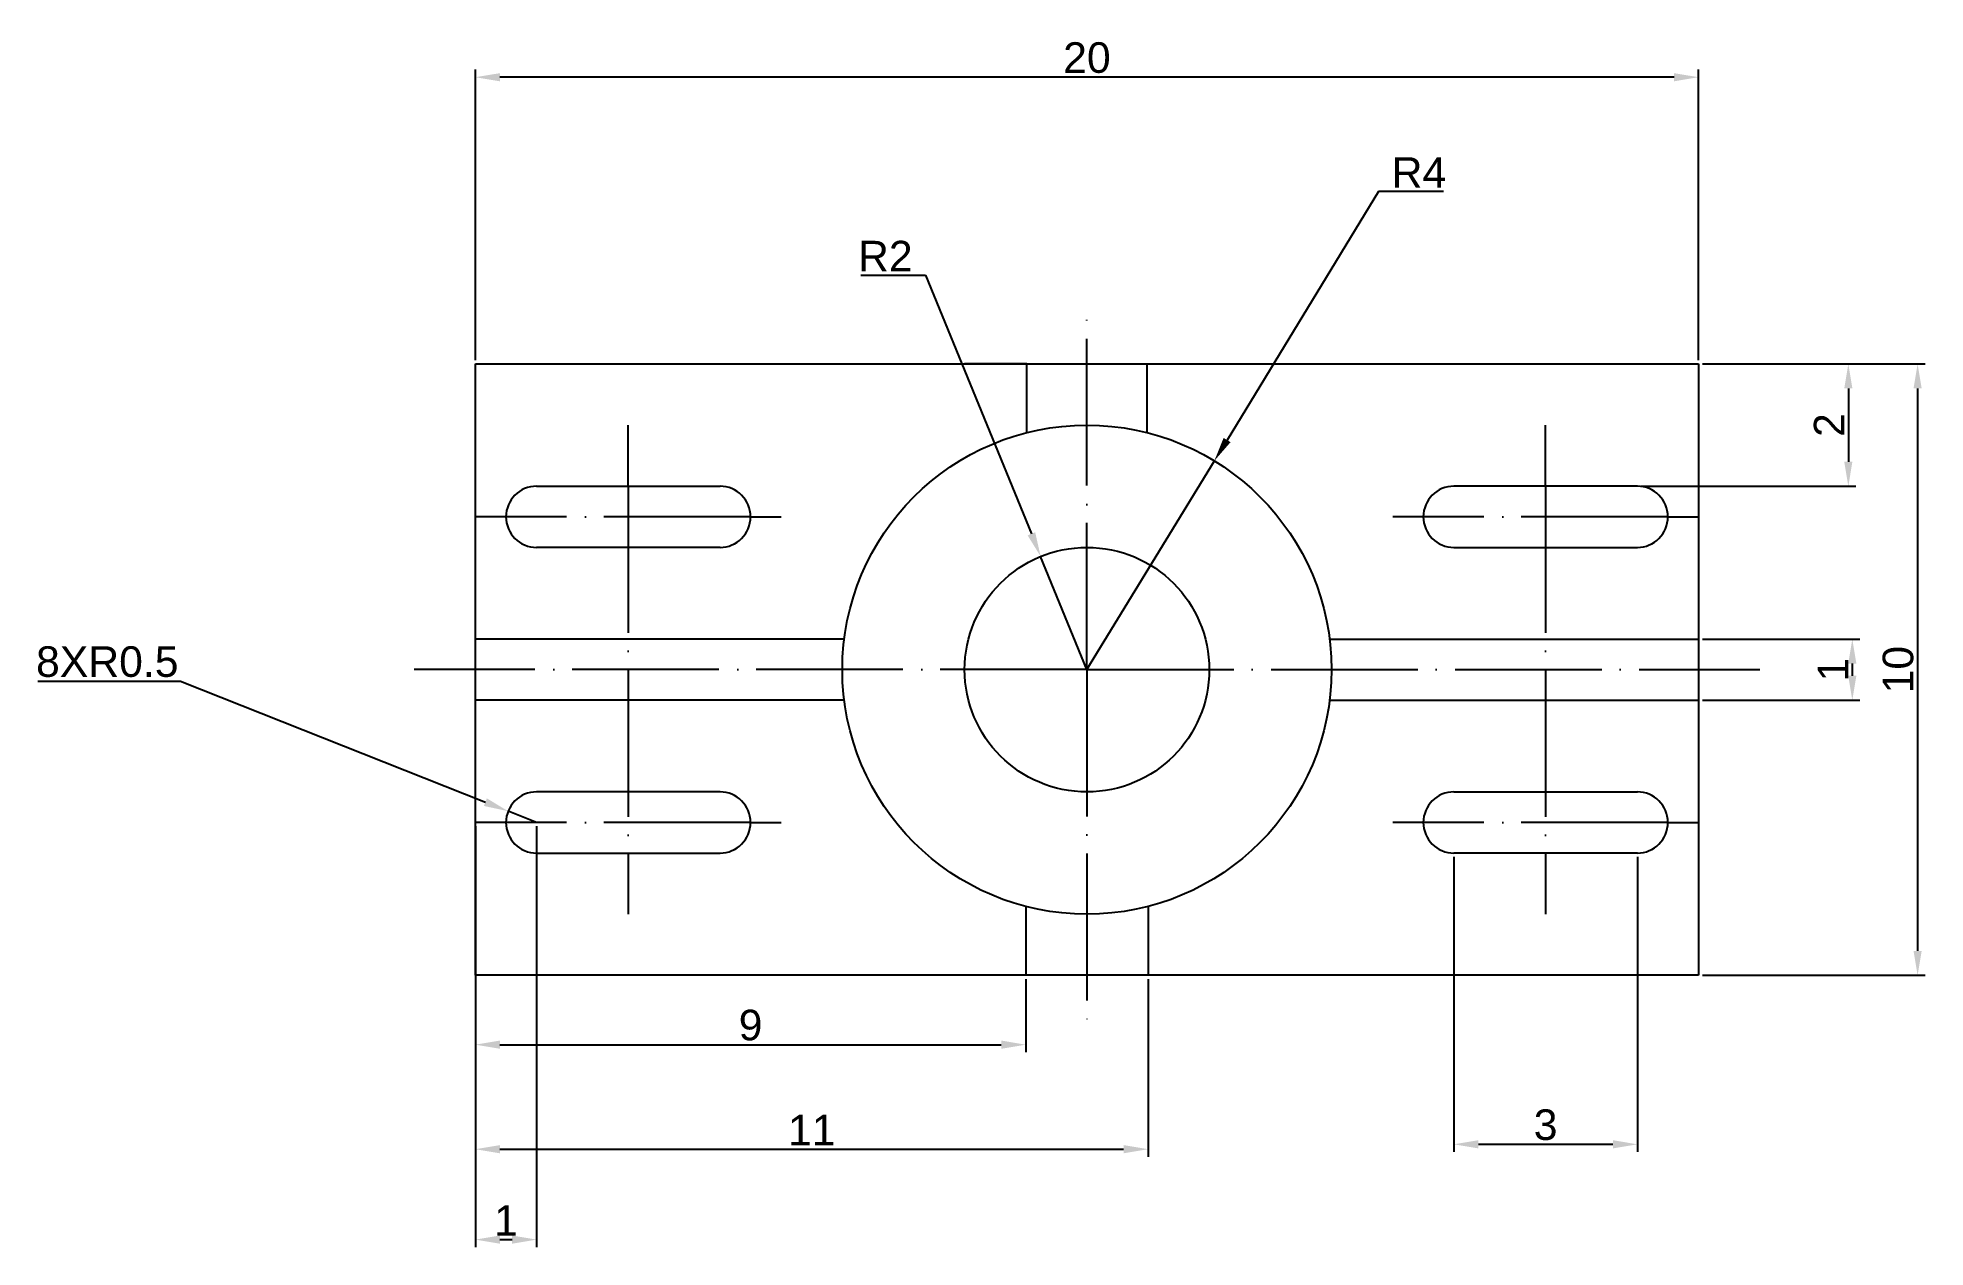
# Model space of a CAD drawing. Header units: millimetres. Extents: x -94 to 215, y 64 to 261.
import ezdxf

# ---------------------------------------------------------------- set-up
doc = ezdxf.new("R2010")
doc.units = ezdxf.units.MM
doc.linetypes.add('ACAD_ISO04W100', pattern=[30, 24, -3, 0, -3])
for name, color, linetype in [('Centre', 40, 'ACAD_ISO04W100'), ('Dimensions', 6, 'Continuous'), ('object', 7, 'Continuous')]:
    doc.layers.add(name, color=color, linetype=linetype)
doc.styles.get("Standard").update_dxf_attribs({"font": 'arial.ttf'})
doc.dimstyles.new('ISO-25', dxfattribs={"dimtxt": 5, "dimasz": 4, "dimexe": 1.25, "dimexo": 0.625, "dimtad": 1, "dimtoh": 1, "dimdsep": 46, "dimtxsty": 'Standard', "dimcen": 2.5, "dimadec": 0, "dimazin": 0, "dimtfac": 1, "dimtmove": 0, "dimatfit": 3, "dimfxl": 1, "dimarcsym": 0})

# ---------------------------------------------------------------- blocks, each defined once
blk = doc.blocks.new('*D1')
at = {"layer": 'Defpoints', "color": 0, "transparency": 16777216}
for p in [(70.42, 176.53), (77.99, 158.02)]:
    blk.add_point(p, dxfattribs=at)
at = {"layer": 'Dimensions', "color": 0, "lineweight": -2, "transparency": 16777216}
for p, q in [((41.02, 222.53), (51.61, 222.53)), ((51.61, 222.53), (68.91, 180.23)), ((77.99, 158.02), (70.42, 176.53))]:
    blk.add_line(p, q, dxfattribs=at)
at = {"layer": 'Dimensions', "color": 0, "transparency": 16777216}
blk.add_solid([(69.53, 180.48), (68.29, 179.98), (70.42, 176.53)], dxfattribs=at)
at = {"layer": 'Dimensions', "color": 0, "transparency": 16777216, "insert": (45.02, 234), "char_height": 5, "attachment_point": 5}
blk.add_mtext('\\P\\PR2', dxfattribs=at)
blk = doc.blocks.new('*D2')
at = {"layer": 'Defpoints', "color": 0, "transparency": 16777216}
for p in [(-22.01, 254.93), (-22.01, 208.02), (177.99, 208.02)]:
    blk.add_point(p, dxfattribs=at)
at = {"layer": 'Dimensions', "color": 0, "lineweight": -2, "transparency": 16777216}
for p, q in [((-22.01, 208.64), (-22.01, 256.18)), ((177.99, 208.64), (177.99, 256.18)), ((173.99, 254.93), (-18.01, 254.93))]:
    blk.add_line(p, q, dxfattribs=at)
at = {"layer": 'Dimensions', "color": 0, "transparency": 16777216}
for points in [[(-18.01, 255.59), (-18.01, 254.26), (-22.01, 254.93)], [(173.99, 255.59), (173.99, 254.26), (177.99, 254.93)]]:
    blk.add_solid(points, dxfattribs=at)
at = {"layer": 'Dimensions', "color": 0, "transparency": 16777216, "insert": (77.99, 258.11), "char_height": 5, "attachment_point": 5}
blk.add_mtext('20', dxfattribs=at)
blk = doc.blocks.new('*D3')
at = {"layer": 'Defpoints', "color": 0, "transparency": 16777216}
for p in [(177.99, 208.02), (167.99, 188.02), (202.49, 188.02)]:
    blk.add_point(p, dxfattribs=at)
at = {"layer": 'Dimensions', "color": 0, "lineweight": -2, "transparency": 16777216}
for p, q in [((178.62, 208.02), (203.74, 208.02)), ((202.49, 204.02), (202.49, 192.02)), ((168.62, 188.02), (203.74, 188.02))]:
    blk.add_line(p, q, dxfattribs=at)
at = {"layer": 'Dimensions', "color": 0, "transparency": 16777216}
for points in [[(201.82, 204.02), (203.15, 204.02), (202.49, 208.02)], [(201.82, 192.02), (203.15, 192.02), (202.49, 188.02)]]:
    blk.add_solid(points, dxfattribs=at)
at = {"layer": 'Dimensions', "color": 0, "transparency": 16777216, "insert": (199.35, 198.02), "char_height": 5, "attachment_point": 5, "rotation": 90}
blk.add_mtext('2', dxfattribs=at)
blk = doc.blocks.new('*D4')
at = {"layer": 'Defpoints', "color": 0, "transparency": 16777216}
for p in [(98.82, 192.17), (77.99, 158.02)]:
    blk.add_point(p, dxfattribs=at)
at = {"layer": 'Dimensions', "color": 0, "lineweight": -2, "transparency": 16777216}
for p, q in [((125.69, 236.21), (100.9, 195.58)), ((136.3, 236.21), (125.69, 236.21)), ((77.99, 158.02), (98.82, 192.17))]:
    blk.add_line(p, q, dxfattribs=at)
at = {"layer": 'Dimensions', "color": 0, "transparency": 16777216}
blk.add_solid([(100.34, 195.93), (101.47, 195.23), (98.82, 192.17)], dxfattribs=at)
at = {"layer": 'Dimensions', "color": 0, "transparency": 16777216, "insert": (132.28, 239.34), "char_height": 5, "attachment_point": 5}
blk.add_mtext('R4', dxfattribs=at)
blk = doc.blocks.new('*D5')
at = {"layer": 'Defpoints', "color": 0, "transparency": 16777216}
for p in [(-16.65, 134.86), (-12.01, 133.02)]:
    blk.add_point(p, dxfattribs=at)
at = {"layer": 'Dimensions', "color": 0, "lineweight": -2, "transparency": 16777216}
for p, q in [((-93.57, 156.12), (-70.21, 156.12)), ((-70.21, 156.12), (-20.37, 136.34)), ((-12.01, 133.02), (-16.65, 134.86))]:
    blk.add_line(p, q, dxfattribs=at)
at = {"layer": 'Dimensions', "color": 0, "transparency": 16777216}
blk.add_solid([(-20.13, 136.96), (-20.62, 135.72), (-16.65, 134.86)], dxfattribs=at)
at = {"layer": 'Dimensions', "color": 0, "transparency": 16777216, "insert": (-82.2, 159.3), "char_height": 5, "attachment_point": 5}
blk.add_mtext('8XR0.5', dxfattribs=at)
blk = doc.blocks.new('*D6')
at = {"layer": 'Defpoints', "color": 0, "transparency": 16777216}
for p in [(-22.01, 108.02), (87.99, 108.02), (87.99, 79.57)]:
    blk.add_point(p, dxfattribs=at)
at = {"layer": 'Dimensions', "color": 0, "lineweight": -2, "transparency": 16777216}
for p, q in [((-22.01, 107.39), (-22.01, 78.32)), ((87.99, 107.39), (87.99, 78.32)), ((-18.01, 79.57), (83.99, 79.57))]:
    blk.add_line(p, q, dxfattribs=at)
at = {"layer": 'Dimensions', "color": 0, "transparency": 16777216}
for points in [[(-18.01, 80.24), (-18.01, 78.9), (-22.01, 79.57)], [(83.99, 80.24), (83.99, 78.9), (87.99, 79.57)]]:
    blk.add_solid(points, dxfattribs=at)
at = {"layer": 'Dimensions', "color": 0, "transparency": 16777216, "insert": (32.99, 82.7), "char_height": 5, "attachment_point": 5}
blk.add_mtext('11', dxfattribs=at)
blk = doc.blocks.new('*D7')
at = {"layer": 'Defpoints', "color": 0, "transparency": 16777216}
for p in [(-22.01, 108.02), (67.99, 108.02), (67.99, 96.67)]:
    blk.add_point(p, dxfattribs=at)
at = {"layer": 'Dimensions', "color": 0, "lineweight": -2, "transparency": 16777216}
for p, q in [((-22.01, 107.39), (-22.01, 95.42)), ((67.99, 107.39), (67.99, 95.42)), ((-18.01, 96.67), (63.99, 96.67))]:
    blk.add_line(p, q, dxfattribs=at)
at = {"layer": 'Dimensions', "color": 0, "transparency": 16777216}
for points in [[(-18.01, 97.34), (-18.01, 96), (-22.01, 96.67)], [(63.99, 97.34), (63.99, 96), (67.99, 96.67)]]:
    blk.add_solid(points, dxfattribs=at)
at = {"layer": 'Dimensions', "color": 0, "transparency": 16777216, "insert": (22.99, 99.85), "char_height": 5, "attachment_point": 5}
blk.add_mtext('9', dxfattribs=at)
blk = doc.blocks.new('*D9')
at = {"layer": 'Defpoints', "color": 0, "transparency": 16777216}
for p in [(177.99, 208.02), (177.99, 108.02), (213.82, 108.02)]:
    blk.add_point(p, dxfattribs=at)
at = {"layer": 'Dimensions', "color": 0, "lineweight": -2, "transparency": 16777216}
for p, q in [((178.62, 208.02), (215.07, 208.02)), ((213.82, 204.02), (213.82, 112.02)), ((178.62, 108.02), (215.07, 108.02))]:
    blk.add_line(p, q, dxfattribs=at)
at = {"layer": 'Dimensions', "color": 0, "transparency": 16777216}
for points in [[(213.15, 204.02), (214.48, 204.02), (213.82, 208.02)], [(213.15, 112.02), (214.48, 112.02), (213.82, 108.02)]]:
    blk.add_solid(points, dxfattribs=at)
at = {"layer": 'Dimensions', "color": 0, "transparency": 16777216, "insert": (210.64, 158.02), "char_height": 5, "attachment_point": 5, "rotation": 90}
blk.add_mtext('10', dxfattribs=at)
blk = doc.blocks.new('*D10')
at = {"layer": 'Defpoints', "color": 0, "transparency": 16777216}
for p in [(177.99, 163.02), (177.99, 153.02), (203.14, 153.02)]:
    blk.add_point(p, dxfattribs=at)
at = {"layer": 'Dimensions', "color": 0, "lineweight": -2, "transparency": 16777216}
for p, q in [((178.62, 163.02), (204.39, 163.02)), ((203.14, 159.02), (203.14, 157.02)), ((178.62, 153.02), (204.39, 153.02))]:
    blk.add_line(p, q, dxfattribs=at)
at = {"layer": 'Dimensions', "color": 0, "transparency": 16777216}
for points in [[(202.47, 159.02), (203.8, 159.02), (203.14, 163.02)], [(202.47, 157.02), (203.8, 157.02), (203.14, 153.02)]]:
    blk.add_solid(points, dxfattribs=at)
at = {"layer": 'Dimensions', "color": 0, "transparency": 16777216, "insert": (200, 158.02), "char_height": 5, "attachment_point": 5, "rotation": 90}
blk.add_mtext('1', dxfattribs=at)
blk = doc.blocks.new('*D11')
at = {"layer": 'Defpoints', "color": 0, "transparency": 16777216}
for p in [(137.99, 128.02), (167.99, 128.02), (167.99, 80.37)]:
    blk.add_point(p, dxfattribs=at)
at = {"layer": 'Dimensions', "color": 0, "lineweight": -2, "transparency": 16777216}
for p, q in [((137.99, 127.39), (137.99, 79.12)), ((167.99, 127.39), (167.99, 79.12)), ((141.99, 80.37), (163.99, 80.37))]:
    blk.add_line(p, q, dxfattribs=at)
at = {"layer": 'Dimensions', "color": 0, "transparency": 16777216}
for points in [[(141.99, 81.04), (141.99, 79.7), (137.99, 80.37)], [(163.99, 81.04), (163.99, 79.7), (167.99, 80.37)]]:
    blk.add_solid(points, dxfattribs=at)
at = {"layer": 'Dimensions', "color": 0, "transparency": 16777216, "insert": (152.99, 83.55), "char_height": 5, "attachment_point": 5}
blk.add_mtext('3', dxfattribs=at)
blk = doc.blocks.new('*D12')
at = {"layer": 'Defpoints', "color": 0, "transparency": 16777216}
for p in [(-22.01, 133.02), (-12.01, 133.02), (-12.01, 64.78)]:
    blk.add_point(p, dxfattribs=at)
at = {"layer": 'Dimensions', "color": 0, "lineweight": -2, "transparency": 16777216}
for p, q in [((-22.01, 132.39), (-22.01, 63.53)), ((-12.01, 132.39), (-12.01, 63.53)), ((-18.01, 64.78), (-16.01, 64.78))]:
    blk.add_line(p, q, dxfattribs=at)
at = {"layer": 'Dimensions', "color": 0, "transparency": 16777216}
for points in [[(-18.01, 65.45), (-18.01, 64.11), (-22.01, 64.78)], [(-16.01, 65.45), (-16.01, 64.11), (-12.01, 64.78)]]:
    blk.add_solid(points, dxfattribs=at)
at = {"layer": 'Dimensions', "color": 0, "transparency": 16777216, "insert": (-17.01, 67.91), "char_height": 5, "attachment_point": 5}
blk.add_mtext('1', dxfattribs=at)

msp = doc.modelspace()

# ---------------------------------------------------------------- linework, layer by layer
at = {"layer": 'Centre'}
for p, q in [((77.993, 158.017), (77.993, 218.017)), ((2.993, 188.017), (2.993, 198.017)), ((152.993, 188.017), (152.993, 198.017)), ((2.993, 188.017), (2.993, 118.017)), ((152.993, 188.017), (152.993, 118.017)), ((22.993, 183.017), (-22.007, 183.017)), ((22.993, 183.017), (27.993, 183.017)), ((172.993, 183.017), (127.993, 183.017)), ((172.993, 183.017), (177.993, 183.017)), ((77.993, 158.017), (-32.007, 158.017)), ((77.993, 158.017), (77.993, 98.017)), ((77.993, 158.017), (187.993, 158.017)), ((22.993, 133.017), (-22.007, 133.017)), ((22.993, 133.017), (27.993, 133.017)), ((172.993, 133.017), (127.993, 133.017)), ((172.993, 133.017), (177.993, 133.017))]:
    msp.add_line(p, q, dxfattribs=at)
at = {"layer": 'object'}
for p, q in [((-22.007, 208.017), (177.993, 208.017)), ((-22.007, 108.017), (-22.007, 208.017)), ((68.175, 208.017), (57.993, 208.017)), ((68.175, 196.794), (68.175, 208.017)), ((87.81, 196.794), (87.81, 208.017)), ((177.993, 208.017), (177.993, 108.017)), ((-12.007, 188.017), (17.993, 188.017)), ((167.993, 188.017), (137.993, 188.017)), ((-12.007, 178.017), (-12.007, 178.017)), ((17.993, 178.017), (-12.007, 178.017)), ((137.993, 178.017), (167.993, 178.017)), ((38.306, 163.017), (-22.007, 163.017)), ((117.679, 163.017), (177.993, 163.017)), ((38.306, 153.017), (-22.007, 153.017)), ((117.679, 153.017), (177.993, 153.017)), ((17.993, 138.017), (-12.007, 138.017)), ((137.993, 138.017), (167.993, 138.017)), ((-12.007, 128.017), (17.993, 128.017)), ((167.993, 128.017), (137.993, 128.017)), ((67.993, 119.287), (67.993, 108.017)), ((87.993, 119.287), (87.993, 108.017)), ((177.993, 108.017), (-22.007, 108.017)), ((177.993, 108.017), (167.993, 108.017))]:
    msp.add_line(p, q, dxfattribs=at)
for radius in [40, 20]:
    msp.add_circle((77.993, 158.017), radius, dxfattribs=at)
for centre, start, end in [((-12.007, 183.017), 90, 270), ((17.993, 183.017), 270, 90), ((137.993, 183.017), 90, 270), ((167.993, 183.017), 270, 90), ((-12.007, 133.017), 90, 270), ((17.993, 133.017), 270, 90), ((137.993, 133.017), 90, 270), ((167.993, 133.017), 270, 90)]:
    msp.add_arc(centre, 5, start, end, dxfattribs=at)

# ---------------------------------------------------------------- dimensions: what is measured, and where the dimension line sits
at = {"layer": 'Dimensions'}
for base, p1, p2, text, picture, middle in [((-22.007, 254.928), (177.993, 208.017), (-22.007, 208.017), '20', '*D2', (77.993, 254.928)), ((-12.007, 64.779), (-22.007, 133.017), (-12.007, 133.017), '1', '*D12', (-17.007, 64.779))]:
    dim = msp.add_linear_dim(base=base, p1=p1, p2=p2, text=text, dimstyle='ISO-25', dxfattribs=at)
    dim.commit()
    dim.dimension.update_dxf_attribs({"geometry": picture, "text_midpoint": middle, "dimtype": 160})
for center, mpoint, text, picture, middle in [((77.993, 158.017), (70.422, 176.529), '\\P\\PR2', '*D1', (45.021, 222.527)), ((77.993, 158.017), (98.822, 192.166), 'R4', '*D4', (132.278, 236.213)), ((-12.007, 133.017), (-16.655, 134.862), '8XR0.5', '*D5', (-82.202, 156.124))]:
    dim = msp.add_radius_dim(center=center, mpoint=mpoint, text=text, dimstyle='ISO-25', dxfattribs=at)
    dim.commit()
    dim.dimension.update_dxf_attribs({"geometry": picture, "text_midpoint": middle, "dimtype": 164})
for base, p1, p2, text, picture, middle in [((202.486, 188.017), (177.993, 208.017), (167.993, 188.017), '2', '*D3', (199.35, 198.017)), ((203.136, 153.017), (177.993, 163.017), (177.993, 153.017), '1', '*D10', (200.001, 158.017))]:
    dim = msp.add_linear_dim(base=base, p1=p1, p2=p2, angle=90, text=text, dimstyle='ISO-25', dxfattribs=at)
    dim.commit()
    dim.dimension.update_dxf_attribs({"geometry": picture, "text_midpoint": middle})
dim = msp.add_linear_dim(base=(213.816, 108.017), p1=(177.993, 208.017), p2=(177.993, 108.017), angle=90, text='10', dimstyle='ISO-25', dxfattribs=at)
dim.commit()
dim.dimension.update_dxf_attribs({"geometry": '*D9', "text_midpoint": (213.816, 158.017), "dimtype": 160})
for base, p1, p2, text, picture, middle in [((167.993, 80.37), (137.993, 128.017), (167.993, 128.017), '3', '*D11', (152.993, 83.55)), ((87.993, 79.569), (-22.007, 108.017), (87.993, 108.017), '11', '*D6', (32.993, 82.704)), ((67.993, 96.668), (-22.007, 108.017), (67.993, 108.017), '9', '*D7', (22.993, 99.846))]:
    dim = msp.add_linear_dim(base=base, p1=p1, p2=p2, text=text, dimstyle='ISO-25', dxfattribs=at)
    dim.commit()
    dim.dimension.update_dxf_attribs({"geometry": picture, "text_midpoint": middle})

doc.saveas('drawing.dxf')
